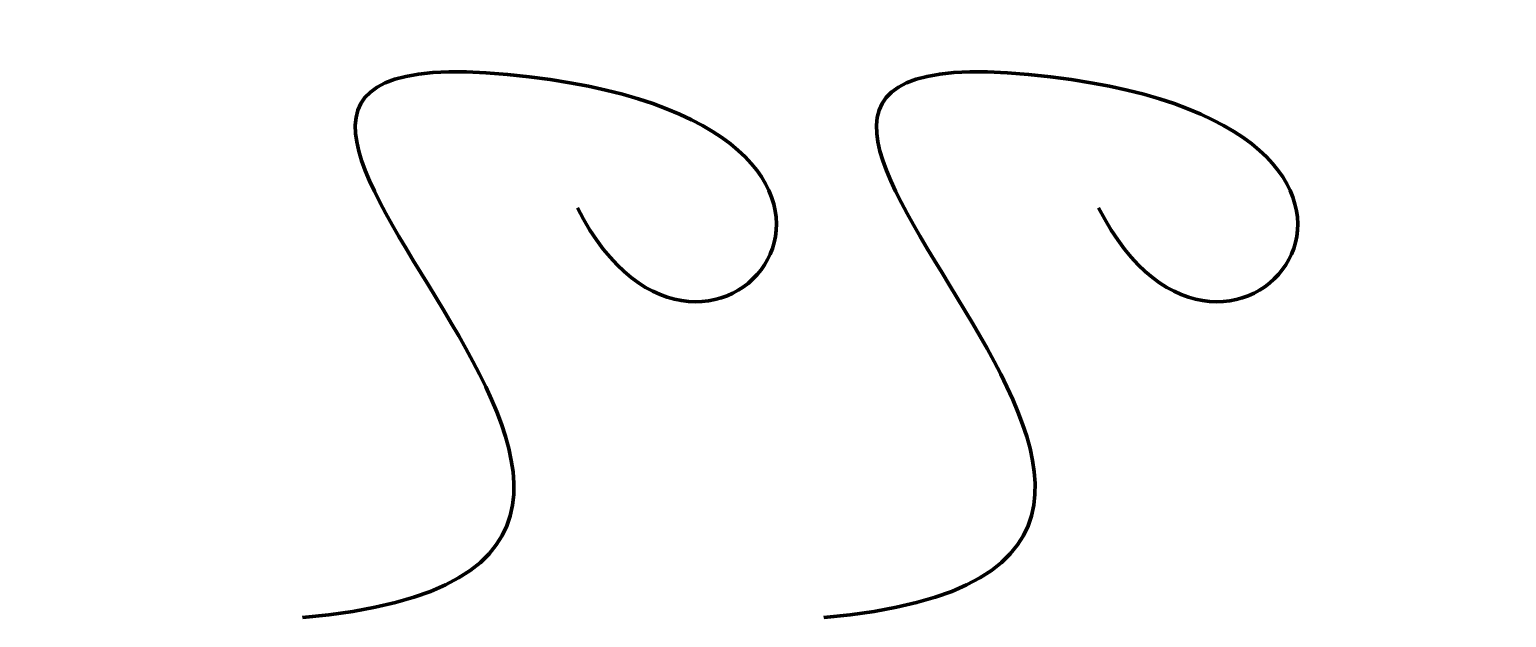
# Model space of a CAD drawing. Extents: x -1499 to 1618, y 0 to 1240.
import ezdxf

# ---------------------------------------------------------------- set-up
doc = ezdxf.new("R2010")
doc.units = 0
doc.layers.add('mainlayer', color=1, linetype='CONTINUOUS', lineweight=100)

msp = doc.modelspace()

# ---------------------------------------------------------------- linework, layer by layer
at = {"layer": 'mainlayer', "color": 0}
for points in [[(-923.1, 0), (303.2, 105.4), (-1499.4, 1240.3), (-490.9, 1145.5)], [(176.9, 0), (1403.2, 105.4), (-399.4, 1240.3), (609.1, 1145.5)], [(-490.9, 1145.5), (517.5, 1050.6), (-69.3, 323.3), (-343.3, 864.4)], [(609.1, 1145.5), (1617.5, 1050.6), (1030.7, 323.3), (756.7, 864.4)]]:
    msp.add_open_spline(points, degree=3, dxfattribs=at)

doc.saveas('drawing.dxf')
